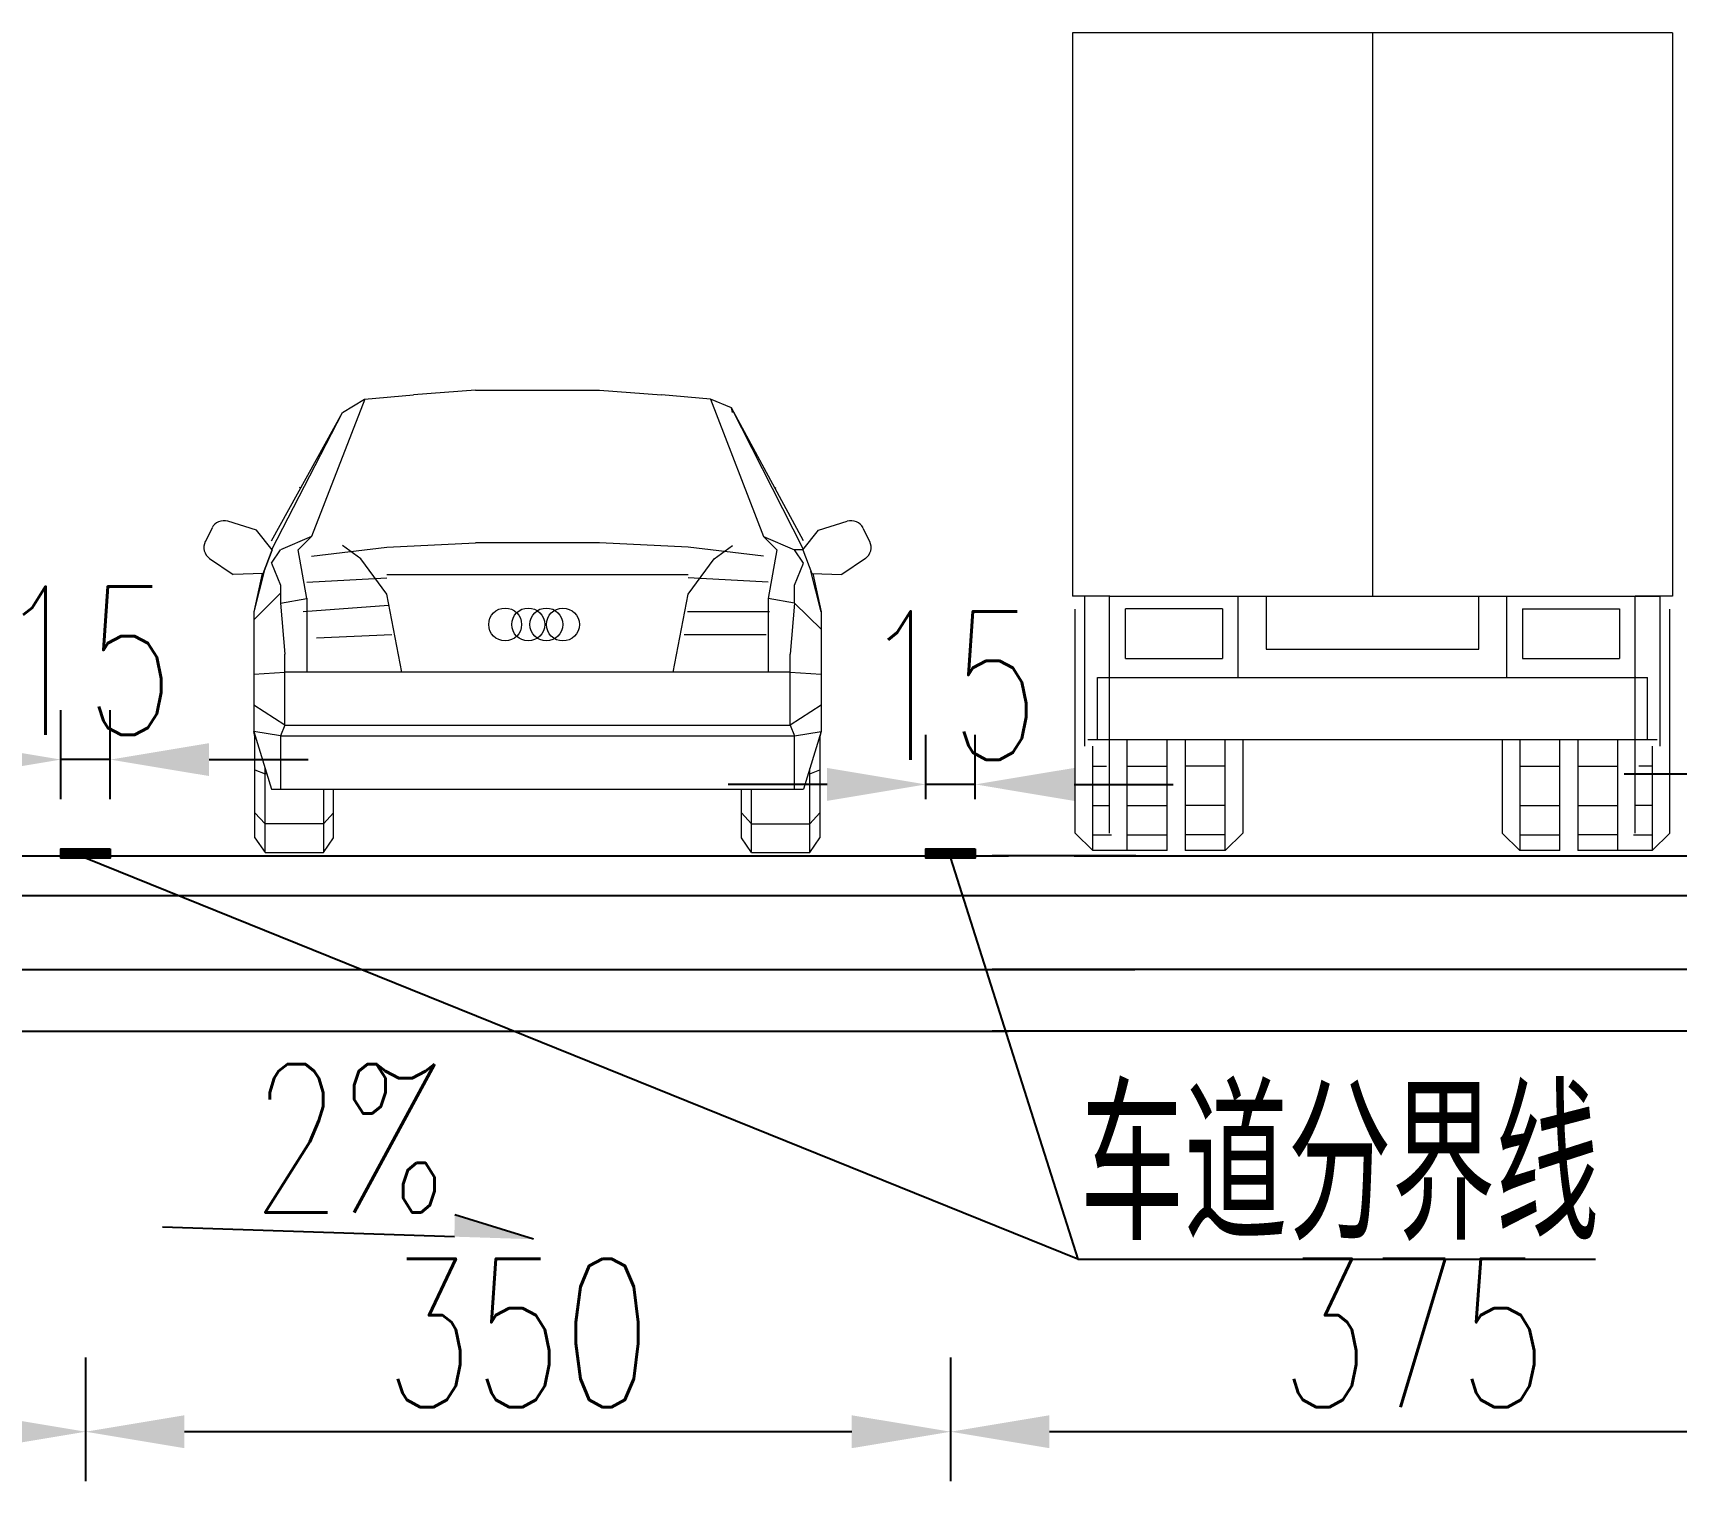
# Model space of a CAD drawing. Extents: x -941089 to 947074, y -2579987 to 8.
# Drawn here: x 2208.5 to 2241.75, y -223.98 to -194.67 of the extents above; entities that cross this region are included whole.
import ezdxf

# ---------------------------------------------------------------- set-up
doc = ezdxf.new("R2010")
doc.units = 0
doc.header["$LTSCALE"] = 5
doc.header["$PDMODE"] = 32
doc.header["$PDSIZE"] = 0.3
doc.layers.get('0').update_dxf_attribs({"linetype": 'CONTINUOUS'})
doc.layers.get('Defpoints').update_dxf_attribs({"linetype": 'CONTINUOUS'})
for name, color, linetype in [('尺寸', 2, 'CONTINUOUS'), ('尺寸标注', 7, 'CONTINUOUS'), ('文字', 7, 'CONTINUOUS')]:
    doc.layers.add(name, color=color, linetype=linetype)
doc.layers.add('标注', color=4, linetype='CONTINUOUS', lineweight=15)
doc.layers.add('车人', color=7, linetype='CONTINUOUS', lineweight=9)
doc.styles.get("Standard").update_dxf_attribs({"font": 'simplex1.shx', "width": 0.7, "bigfont": 'hztxt.shx'})
doc.dimstyles.new('比例1：200', dxfattribs={"dimtxt": 3, "dimasz": 2, "dimexe": 1, "dimexo": 1, "dimgap": 0.5, "dimtad": 1, "dimlfac": 20, "dimzin": 13, "dimdsep": 46, "dimtxsty": 'Standard', "dimcen": -0.09, "dimclrd": 256, "dimclre": 256, "dimclrt": 4, "dimaunit": 1, "dimadec": 0, "dimazin": 0, "dimtfac": 0.0005, "dimtix": 1, "dimtmove": 2, "dimatfit": 3, "dimfxl": 0, "dimtolj": 1, "dimtzin": 13, "dimarcsym": 0})

# ---------------------------------------------------------------- blocks, each defined once
blk = doc.blocks.new('carb')
at = {"layer": '车人', "color": 143}
for p, q in [((-1.5173, 4.1359), (-1.5173, 1.2865)), ((1.518, 4.1359), (-1.5173, 4.1359)), ((1.518, 4.1359), (1.518, 1.2865)), ((-1.3281, 1.2865), (-1.5173, 1.2865)), ((-1.454, 0.5277), (-1.454, 1.2865)), ((-1.3295, 0.0875), (-1.3295, 1.2865)), ((-0.6795, 0.8754), (-0.6795, 1.2865)), ((-0.5373, 1.2865), (-0.5373, 1.0177)), ((0.5373, 1.0177), (0.5373, 1.2865)), ((0.6795, 0.8754), (0.6795, 1.2865)), ((1.3281, 0.0875), (1.3281, 1.2865)), ((1.518, 1.2865), (1.3288, 1.2865)), ((1.4547, 0.5277), (1.4547, 1.2865)), ((-1.5038, 0.0875), (-1.5038, 1.2204)), ((-0.7585, 1.2231), (-1.2485, 1.2231)), ((-1.2485, 0.9706), (-1.2485, 1.2231)), ((-0.7585, 1.2231), (-0.7585, 0.9706)), ((0.7592, 1.2231), (0.7592, 0.9706)), ((0.7592, 1.2231), (1.2492, 1.2231)), ((1.2492, 1.2231), (1.2492, 0.9706)), ((1.5038, 0.0875), (1.5038, 1.2204)), ((-0.5373, 1.0177), (0.5373, 1.0177)), ((-1.2485, 0.9706), (-0.7585, 0.9706)), ((0.7592, 0.9706), (1.2492, 0.9706)), ((-1.3907, 0.8754), (1.3914, 0.8754)), ((-1.3907, 0.559), (-1.3907, 0.8754)), ((-1.3309, 0.8754), (-1.3288, 0.8776)), ((1.3295, 0.8776), (1.3317, 0.8754)), ((1.3914, 0.559), (1.3914, 0.8754)), ((1.4405, 0.559), (-1.4398, 0.559)), ((-1.4149, 0), (-1.4149, 0.527)), ((-1.2406, 0), (-1.2406, 0.559)), ((-1.0387, 0), (-1.0387, 0.559)), ((-0.9469, 0.559), (-0.9469, 0)), ((-0.7449, 0), (-0.7449, 0.559)), ((-0.656, 0.559), (-0.656, 0.0875)), ((0.656, 0.559), (0.656, 0.0875)), ((0.7449, 0.559), (0.7449, 0)), ((0.9469, 0), (0.9469, 0.559)), ((1.0387, 0.559), (1.0387, 0)), ((1.2413, 0), (1.2413, 0.559)), ((1.4149, 0.527), (1.4149, 0)), ((-1.4149, 0.4267), (-1.3459, 0.4267)), ((-1.2406, 0.4267), (-1.0387, 0.4267)), ((-0.7449, 0.4267), (-0.9469, 0.4267)), ((0.7449, 0.4267), (0.9469, 0.4267)), ((1.0387, 0.4267), (1.2413, 0.4267)), ((1.4149, 0.4267), (1.3466, 0.4267)), ((-1.4149, 0.2269), (-1.3295, 0.2269)), ((-1.2406, 0.2269), (-1.0387, 0.2269)), ((-0.7449, 0.2269), (-0.9469, 0.2269)), ((0.7449, 0.2269), (0.9469, 0.2269)), ((1.0387, 0.2269), (1.2413, 0.2269)), ((1.4149, 0.2269), (1.3302, 0.2269)), ((-1.5038, 0.0875), (-1.4149, 0)), ((-0.656, 0.0875), (-0.7449, 0)), ((0.656, 0.0875), (0.7449, 0)), ((1.5038, 0.0875), (1.4149, 0)), ((-1.4149, 0.0789), (-1.3203, 0.0789)), ((-1.0387, 0), (-1.4149, 0)), ((-1.2406, 0.0789), (-1.0387, 0.0789)), ((-0.7449, 0.0789), (-0.9469, 0.0789)), ((-0.7449, 0), (-0.9469, 0)), ((0.7449, 0.0789), (0.9469, 0.0789)), ((0.9469, 0), (0.7449, 0)), ((1.2413, 0.0789), (1.0387, 0.0789)), ((1.4149, 0), (1.0387, 0)), ((1.321, 0.0789), (1.4149, 0.0789))]:
    blk.add_line(p, q, dxfattribs=at)
at = {"layer": '车人', "color": 143, "linetype": 'Continuous'}
for p, q in [((0.0004, 4.1359), (0.0004, 1.2865)), ((-1.3295, 1.2865), (1.4547, 1.2865))]:
    blk.add_line(p, q, dxfattribs=at)
blk = doc.blocks.new('car')
at = {"layer": '车人', "color": 143}
for p, q in [((-0.314, 2.3381), (-0.6279, 2.3156)), ((-0.314, 2.3381), (0.314, 2.3381)), ((0.314, 2.3381), (0.6279, 2.3156)), ((-0.8741, 2.2935), (-1.1435, 1.5984)), ((-0.9865, 2.2258), (-0.8747, 2.2935)), ((-0.8747, 2.2935), (-0.6279, 2.3156)), ((0.8741, 2.2935), (0.6279, 2.3156)), ((0.9818, 2.2484), (0.8741, 2.2935)), ((0.8741, 2.2935), (1.1435, 1.5984)), ((0.9865, 2.2258), (0.9818, 2.2484)), ((1.3445, 1.533), (0.9818, 2.2484)), ((1.3451, 1.5758), (0.9818, 2.2484)), ((-1.3451, 1.5758), (-0.9865, 2.2258)), ((-1.3445, 1.533), (-0.9865, 2.2258)), ((-1.2014, 1.8483), (-1.2042, 1.8428)), ((1.2014, 1.8483), (1.2042, 1.8428)), ((-1.4206, 1.6299), (-1.5667, 1.6754)), ((1.4206, 1.6299), (1.5667, 1.6754)), ((-1.6462, 1.6413), (-1.6805, 1.5722)), ((-1.3427, 1.5312), (-1.4206, 1.6299)), ((-1.1435, 1.5984), (-1.3005, 1.5312)), ((-1.2107, 1.5312), (-1.1435, 1.5984)), ((1.2107, 1.5312), (1.1435, 1.5984)), ((1.1435, 1.5984), (1.3005, 1.5312)), ((1.3427, 1.5312), (1.4206, 1.6299)), ((1.6462, 1.6413), (1.6805, 1.5722)), ((-1.3879, 1.4111), (-1.3427, 1.5312)), ((-1.3427, 1.5312), (-1.3873, 1.4111)), ((-1.3457, 1.4634), (-1.3005, 1.5312)), ((-1.1661, 1.2844), (-1.2107, 1.5312)), ((-1.1435, 1.499), (-0.7623, 1.5436)), ((-0.8943, 1.486), (-0.9865, 1.5532)), ((-0.7623, 1.5436), (-0.314, 1.5662)), ((0.314, 1.5662), (-0.314, 1.5662)), ((0.7623, 1.5436), (0.314, 1.5662)), ((1.1435, 1.499), (0.7623, 1.5436)), ((0.8943, 1.486), (0.9865, 1.5532)), ((1.2107, 1.5312), (1.1661, 1.2844)), ((1.3451, 1.4634), (1.3005, 1.5312)), ((1.3427, 1.5312), (1.3005, 1.5312)), ((1.3427, 1.5312), (1.3873, 1.4111)), ((-1.6585, 1.4878), (-1.5395, 1.4057)), ((-1.3831, 1.4236), (-1.4355, 1.2172)), ((-1.3457, 1.4634), (-1.3005, 1.3516)), ((-0.7623, 1.3064), (-0.8943, 1.486)), ((0.7623, 1.3064), (0.8943, 1.486)), ((1.3005, 1.3516), (1.3451, 1.4634)), ((1.4349, 1.2172), (1.3826, 1.4236)), ((1.6585, 1.4878), (1.5395, 1.4057)), ((-1.3873, 1.4111), (-1.5395, 1.4057)), ((-1.3921, 1.4105), (-1.4355, 1.2172)), ((-1.3005, 1.3516), (-1.3005, 1.2618)), ((-1.1661, 1.3673), (-0.7623, 1.3893)), ((-0.7623, 1.4058), (0.7623, 1.4058)), ((1.1661, 1.3673), (0.7623, 1.3893)), ((1.3005, 1.2618), (1.3005, 1.3516)), ((1.3873, 1.4111), (1.5395, 1.4057)), ((1.3921, 1.4105), (1.4349, 1.2172)), ((-1.3005, 1.3115), (-1.4355, 1.1771)), ((-1.3005, 1.2618), (-1.1661, 1.2844)), ((-1.3005, 1.2618), (-1.2785, 1.0032)), ((-1.1661, 1.2865), (-1.1661, 0.9118)), ((-0.6867, 0.9118), (-0.7629, 1.3064)), ((0.6861, 0.9118), (0.7623, 1.3064)), ((1.1661, 1.2865), (1.1661, 0.9118)), ((1.3005, 1.2618), (1.1661, 1.2844)), ((1.3005, 1.2618), (1.2779, 1.0032)), ((1.3005, 1.2618), (1.4355, 1.1274)), ((-1.4355, 1.2172), (-1.4355, 0.6119)), ((1.4349, 1.2172), (1.4349, 0.6119)), ((-1.2785, 0.6446), (-1.2785, 1.0032)), ((1.2779, 0.6446), (1.2779, 1.0032)), ((-1.4355, 0.9017), (-1.2785, 0.9118)), ((1.2779, 0.9118), (-1.2785, 0.9118)), ((1.2779, 0.9118), (1.4349, 0.9017)), ((-1.2785, 0.6446), (-1.4355, 0.7454)), ((1.4349, 0.7454), (1.2779, 0.6446)), ((-1.3005, 0.5893), (-1.4355, 0.6119)), ((-1.4355, 0.6119), (-1.4283, 0.5869)), ((-1.4289, 0.5869), (-1.4355, 0.6119)), ((-1.4355, 0.6119), (-1.3457, 0.3199)), ((-1.4289, 0.0743), (-1.4289, 0.5905)), ((-1.2785, 0.6446), (-1.3005, 0.5893)), ((-1.3005, 0.5893), (-1.3005, 0.3199)), ((-1.3005, 0.5893), (1.3005, 0.5893)), ((-1.2785, 0.6446), (1.2779, 0.6446)), ((1.2779, 0.6446), (1.3005, 0.5893)), ((1.3005, 0.5893), (1.4349, 0.6119)), ((1.3005, 0.3199), (1.3005, 0.5893)), ((1.4349, 0.6119), (1.3451, 0.3199)), ((1.4349, 0.6119), (1.4283, 0.5869)), ((1.4283, 0.5905), (1.4283, 0.0743)), ((1.4289, 0.5869), (1.4349, 0.6119)), ((-1.4289, 0.4186), (-1.3778, 0.3984)), ((-1.3778, 0), (-1.3778, 0.424)), ((1.3772, 0), (1.3772, 0.424)), ((1.3772, 0.3984), (1.4283, 0.4186)), ((-1.3695, 0.3984), (-1.3778, 0.3984)), ((1.3772, 0.3984), (1.3695, 0.3984)), ((-1.3457, 0.3199), (1.3451, 0.3199)), ((-1.0828, 0.3199), (-1.0828, 0)), ((-1.0317, 0.0743), (-1.0317, 0.3199)), ((1.0311, 0.0743), (1.0311, 0.3199)), ((1.0828, 0), (1.0828, 0.3199)), ((-1.4289, 0.2004), (-1.3778, 0.1457)), ((-1.0317, 0.2004), (-1.0828, 0.1457)), ((1.0311, 0.2004), (1.0828, 0.1457)), ((1.4283, 0.2004), (1.3772, 0.1457)), ((-1.0828, 0.1457), (-1.3778, 0.1457)), ((1.0828, 0.1457), (1.3772, 0.1457)), ((-1.4289, 0.0743), (-1.3778, 0)), ((-1.3778, 0), (-1.0828, 0)), ((-1.0828, 0), (-1.0317, 0.0743)), ((1.0828, 0), (1.0311, 0.0743)), ((1.0828, 0), (1.3772, 0)), ((1.3772, 0), (1.4283, 0.0743))]:
    blk.add_line(p, q, dxfattribs=at)
at = {"layer": '车人', "color": 143, "linetype": 'Continuous'}
for p, q in [((-1.1849, 1.2185), (-0.7532, 1.2516)), ((0.7578, 1.2185), (1.1729, 1.2185)), ((-1.1184, 1.086), (-0.7366, 1.1025)), ((0.7412, 1.1025), (1.1563, 1.1025))]:
    blk.add_line(p, q, dxfattribs=at)
at = {"layer": '车人', "color": 143}
for centre in [(-0.1636, 1.1533), (-0.047, 1.1533), (0.0446, 1.1533), (0.1284, 1.1531)]:
    blk.add_circle(centre, 0.0833, dxfattribs=at)
for centre, start, end in [((-1.5865, 1.6118), 72.69439, 153.67335), ((1.5865, 1.6118), 26.32665, 107.30561), ((-1.6207, 1.5427), 153.67335, 235.42206), ((1.6207, 1.5427), 304.57794, 26.32665)]:
    blk.add_arc(centre, 0.0667, start, end, dxfattribs=at)
blk = doc.blocks.new('*D101')
at = {"layer": 'Defpoints', "color": 0}
for p in [(2227.07, -220.479), (2245.82, -220.479), (2227.07, -222.979)]:
    blk.add_point(p, dxfattribs=at)
at = {"layer": '标注', "lineweight": -2}
for p, q in [((2227.07, -221.479), (2227.07, -223.979)), ((2245.82, -221.479), (2245.82, -223.979)), ((2243.82, -222.979), (2229.07, -222.979))]:
    blk.add_line(p, q, dxfattribs=at)
at = {"layer": '标注'}
for points in [[(2229.07, -222.646), (2229.07, -223.312), (2227.07, -222.979)], [(2243.82, -222.646), (2243.82, -223.312), (2245.82, -222.979)]]:
    blk.add_solid(points, dxfattribs=at)
at = {"layer": '标注', "color": 4, "insert": (2236.445, -220.979), "char_height": 3, "attachment_point": 5}
blk.add_mtext('\\A1;375', dxfattribs=at)
blk = doc.blocks.new('*D102')
at = {"layer": 'Defpoints', "color": 0}
for p in [(2209.57, -220.479), (2227.07, -220.479), (2209.57, -222.979)]:
    blk.add_point(p, dxfattribs=at)
at = {"layer": '标注', "lineweight": -2}
for p, q in [((2209.57, -221.479), (2209.57, -223.979)), ((2227.07, -221.479), (2227.07, -223.979)), ((2225.07, -222.979), (2211.57, -222.979))]:
    blk.add_line(p, q, dxfattribs=at)
at = {"layer": '标注'}
for points in [[(2211.57, -222.646), (2211.57, -223.312), (2209.57, -222.979)], [(2225.07, -222.646), (2225.07, -223.312), (2227.07, -222.979)]]:
    blk.add_solid(points, dxfattribs=at)
at = {"layer": '标注', "color": 4, "insert": (2218.32, -220.979), "char_height": 3, "attachment_point": 5}
blk.add_mtext('\\A1;350', dxfattribs=at)
blk = doc.blocks.new('*D103')
at = {"layer": 'Defpoints', "color": 0}
for p in [(2192.07, -220.479), (2209.57, -220.479), (2192.07, -222.979)]:
    blk.add_point(p, dxfattribs=at)
at = {"layer": '标注', "lineweight": -2}
for p, q in [((2192.07, -221.479), (2192.07, -223.979)), ((2209.57, -221.479), (2209.57, -223.979)), ((2207.57, -222.979), (2194.07, -222.979))]:
    blk.add_line(p, q, dxfattribs=at)
at = {"layer": '标注'}
for points in [[(2194.07, -222.646), (2194.07, -223.312), (2192.07, -222.979)], [(2207.57, -222.646), (2207.57, -223.312), (2209.57, -222.979)]]:
    blk.add_solid(points, dxfattribs=at)
at = {"layer": '标注', "color": 4, "insert": (2200.82, -220.979), "char_height": 3, "attachment_point": 5}
blk.add_mtext('\\A1;350', dxfattribs=at)
blk = doc.blocks.new('*D105')
at = {"layer": 'Defpoints', "color": 0}
for p in [(2244.695, -209.676), (2244.695, -211.183), (2246.945, -211.183)]:
    blk.add_point(p, dxfattribs=at)
at = {"layer": '标注', "lineweight": -2}
for p, q in [((2244.695, -210.183), (2244.695, -208.676)), ((2246.945, -210.183), (2246.945, -208.676)), ((2242.695, -209.676), (2240.695, -209.676)), ((2246.945, -209.676), (2244.695, -209.676)), ((2248.945, -209.676), (2250.945, -209.676))]:
    blk.add_line(p, q, dxfattribs=at)
at = {"layer": '标注'}
for points in [[(2242.695, -209.342), (2242.695, -210.009), (2244.695, -209.676)], [(2248.945, -209.342), (2248.945, -210.009), (2246.945, -209.676)]]:
    blk.add_solid(points, dxfattribs=at)
at = {"layer": '标注', "color": 4, "insert": (2245.82, -207.676), "char_height": 3, "attachment_point": 5}
blk.add_mtext('\\A1;45', dxfattribs=at)
blk = doc.blocks.new('*D106')
at = {"layer": 'Defpoints', "color": 0}
for p in [(2226.57, -209.881), (2226.57, -211.183), (2227.57, -211.183)]:
    blk.add_point(p, dxfattribs=at)
at = {"layer": '标注', "lineweight": -2}
for p, q in [((2226.57, -210.183), (2226.57, -208.881)), ((2227.57, -210.183), (2227.57, -208.881)), ((2224.57, -209.881), (2222.57, -209.881)), ((2227.57, -209.881), (2226.57, -209.881)), ((2229.57, -209.881), (2231.57, -209.881))]:
    blk.add_line(p, q, dxfattribs=at)
at = {"layer": '标注'}
for points in [[(2224.57, -209.548), (2224.57, -210.215), (2226.57, -209.881)], [(2229.57, -209.548), (2229.57, -210.215), (2227.57, -209.881)]]:
    blk.add_solid(points, dxfattribs=at)
at = {"layer": '标注', "color": 4, "insert": (2227.07, -207.881), "char_height": 3, "attachment_point": 5}
blk.add_mtext('\\A1;15', dxfattribs=at)
blk = doc.blocks.new('*D107')
at = {"layer": 'Defpoints', "color": 0}
for p in [(2209.07, -209.379), (2209.07, -211.183), (2210.07, -211.183)]:
    blk.add_point(p, dxfattribs=at)
at = {"layer": '标注', "lineweight": -2}
for p, q in [((2209.07, -210.183), (2209.07, -208.379)), ((2210.07, -210.183), (2210.07, -208.379)), ((2207.07, -209.379), (2205.07, -209.379)), ((2210.07, -209.379), (2209.07, -209.379)), ((2212.07, -209.379), (2214.07, -209.379))]:
    blk.add_line(p, q, dxfattribs=at)
at = {"layer": '标注'}
for points in [[(2207.07, -209.046), (2207.07, -209.712), (2209.07, -209.379)], [(2212.07, -209.046), (2212.07, -209.712), (2210.07, -209.379)]]:
    blk.add_solid(points, dxfattribs=at)
at = {"layer": '标注', "color": 4, "insert": (2209.57, -207.379), "char_height": 3, "attachment_point": 5}
blk.add_mtext('\\A1;15', dxfattribs=at)

msp = doc.modelspace()

# ---------------------------------------------------------------- hatches: boundary and pattern name
at = {"layer": '尺寸标注'}
h = msp.add_hatch(dxfattribs=at)
h.set_pattern_fill('ANSI31', color=256, scale=0.01, style=0)
h.set_pattern_definition([(135, (4322.7458, -109.701927), (0.0224506403, 0.0224506403), [])])
h.paths.add_polyline_path([(2210.07019, -211.18251), (2210.07019, -211.37218), (2209.07019, -211.37218), (2209.07019, -211.18251)])
h = msp.add_hatch(dxfattribs=at)
h.set_pattern_fill('ANSI31', color=256, scale=0.01, style=0)
h.set_pattern_definition([(135, (4340.2458, -109.701927), (0.0224506403, 0.0224506403), [])])
h.paths.add_polyline_path([(2227.57019, -211.18251), (2227.57019, -211.37218), (2226.57019, -211.37218), (2226.57019, -211.18251)])

# ---------------------------------------------------------------- linework, layer by layer
for p, q in [((2189.57019, -211.32676), (2228.23896, -211.32676)), ((2229.57019, -211.32676), (2227.90942, -211.32676)), ((2230.82019, -211.32676), (2229.57019, -211.32676)), ((2229.57019, -211.32676), (2266.84296, -211.32676)), ((2189.57019, -212.12676), (2265.82019, -212.12676)), ((2187.56905, -213.62676), (2228.24052, -213.62676)), ((2189.57019, -213.62676), (2230.79838, -213.62676)), ((2232.862, -213.62676), (2227.90942, -213.62676)), ((2267.862, -213.62676), (2227.90942, -213.62676)), ((2227.90942, -213.62676), (2227.90942, -213.62676)), ((2229.00448, -213.62676), (2228.24052, -213.62676)), ((2187.56905, -214.87676), (2228.24052, -214.87676)), ((2267.862, -214.87676), (2227.90942, -214.87676))]:
    msp.add_line(p, q)
at = {"linetype": 'Continuous'}
msp.add_line((2230.82019, -211.32676), (2230.82019, -211.32676), dxfattribs=at)
at = {"layer": '尺寸', "linetype": 'Continuous'}
for p, q in [((2229.64638, -219.48891), (2209.57019, -211.37218)), ((2227.07019, -211.37218), (2229.64638, -219.48891)), ((2229.64638, -219.48891), (2240.11631, -219.48891))]:
    msp.add_line(p, q, dxfattribs=at)
at = {"layer": '尺寸标注'}
for points in [[(2210.07019, -211.18251), (2210.07019, -211.37218), (2209.07019, -211.37218), (2209.07019, -211.18251), (2210.07019, -211.18251)], [(2227.57019, -211.18251), (2227.57019, -211.37218), (2226.57019, -211.37218), (2226.57019, -211.18251), (2227.57019, -211.18251)]]:
    msp.add_lwpolyline(points, dxfattribs=at)
at = {"layer": '文字'}
for p, q in [((2218.63225, -219.0844), (2217.03871, -218.58902)), ((2217.03119, -219.03221), (2211.12325, -218.83963))]:
    msp.add_line(p, q, dxfattribs=at)
msp.add_solid([(2218.63225, -219.0844), (2217.03871, -218.58902), (2217.03119, -219.03221)], dxfattribs=at)

# ---------------------------------------------------------------- block references
at = {"xscale": 3.999999999999545, "yscale": 3.999999999999773, "zscale": 4}
msp.add_blockref('car', (2218.71295, -211.25827), dxfattribs=at)
at = {"layer": '车人', "xscale": 3.999999999999545, "yscale": 3.999999999999773, "zscale": 4}
msp.add_blockref('carb', (2235.60471, -211.21782), dxfattribs=at)

# ---------------------------------------------------------------- texts
at = {"layer": '文字', "width": 0.7}
for s, p in [('2%', (2212.93597, -218.54101)), ('车道分界线', (2229.69131, -219.09776))]:
    msp.add_text(s, height=3, dxfattribs=at).set_placement(p)

# ---------------------------------------------------------------- dimensions: what is measured, and where the dimension line sits
at = {"layer": '标注'}
for base, p1, p2, picture, middle in [((2209.07019, -209.37907), (2210.07019, -211.18251), (2209.07019, -211.18251), '*D107', (2209.57019, -207.37907)), ((2226.57019, -209.88126), (2227.57019, -211.18251), (2226.57019, -211.18251), '*D106', (2227.07019, -207.88126))]:
    dim = msp.add_linear_dim(base=base, p1=p1, p2=p2, angle=180, text='15', dimstyle='比例1：200', dxfattribs=at)
    dim.commit()
    dim.dimension.update_dxf_attribs({"geometry": picture, "text_midpoint": middle})
for base, p1, p2, picture, middle in [((2244.69519, -209.67556), (2246.94519, -211.18251), (2244.69519, -211.18251), '*D105', (2245.82019, -207.67556)), ((2192.07019, -222.97887), (2209.57019, -220.47887), (2192.07019, -220.47887), '*D103', (2200.82019, -220.97887)), ((2209.57019, -222.97887), (2227.07019, -220.47887), (2209.57019, -220.47887), '*D102', (2218.32019, -220.97887)), ((2227.07019, -222.97887), (2245.82019, -220.47887), (2227.07019, -220.47887), '*D101', (2236.44519, -220.97887))]:
    dim = msp.add_linear_dim(base=base, p1=p1, p2=p2, angle=180, dimstyle='比例1：200', dxfattribs=at)
    dim.commit()
    dim.dimension.update_dxf_attribs({"geometry": picture, "text_midpoint": middle})

doc.saveas('drawing.dxf')
